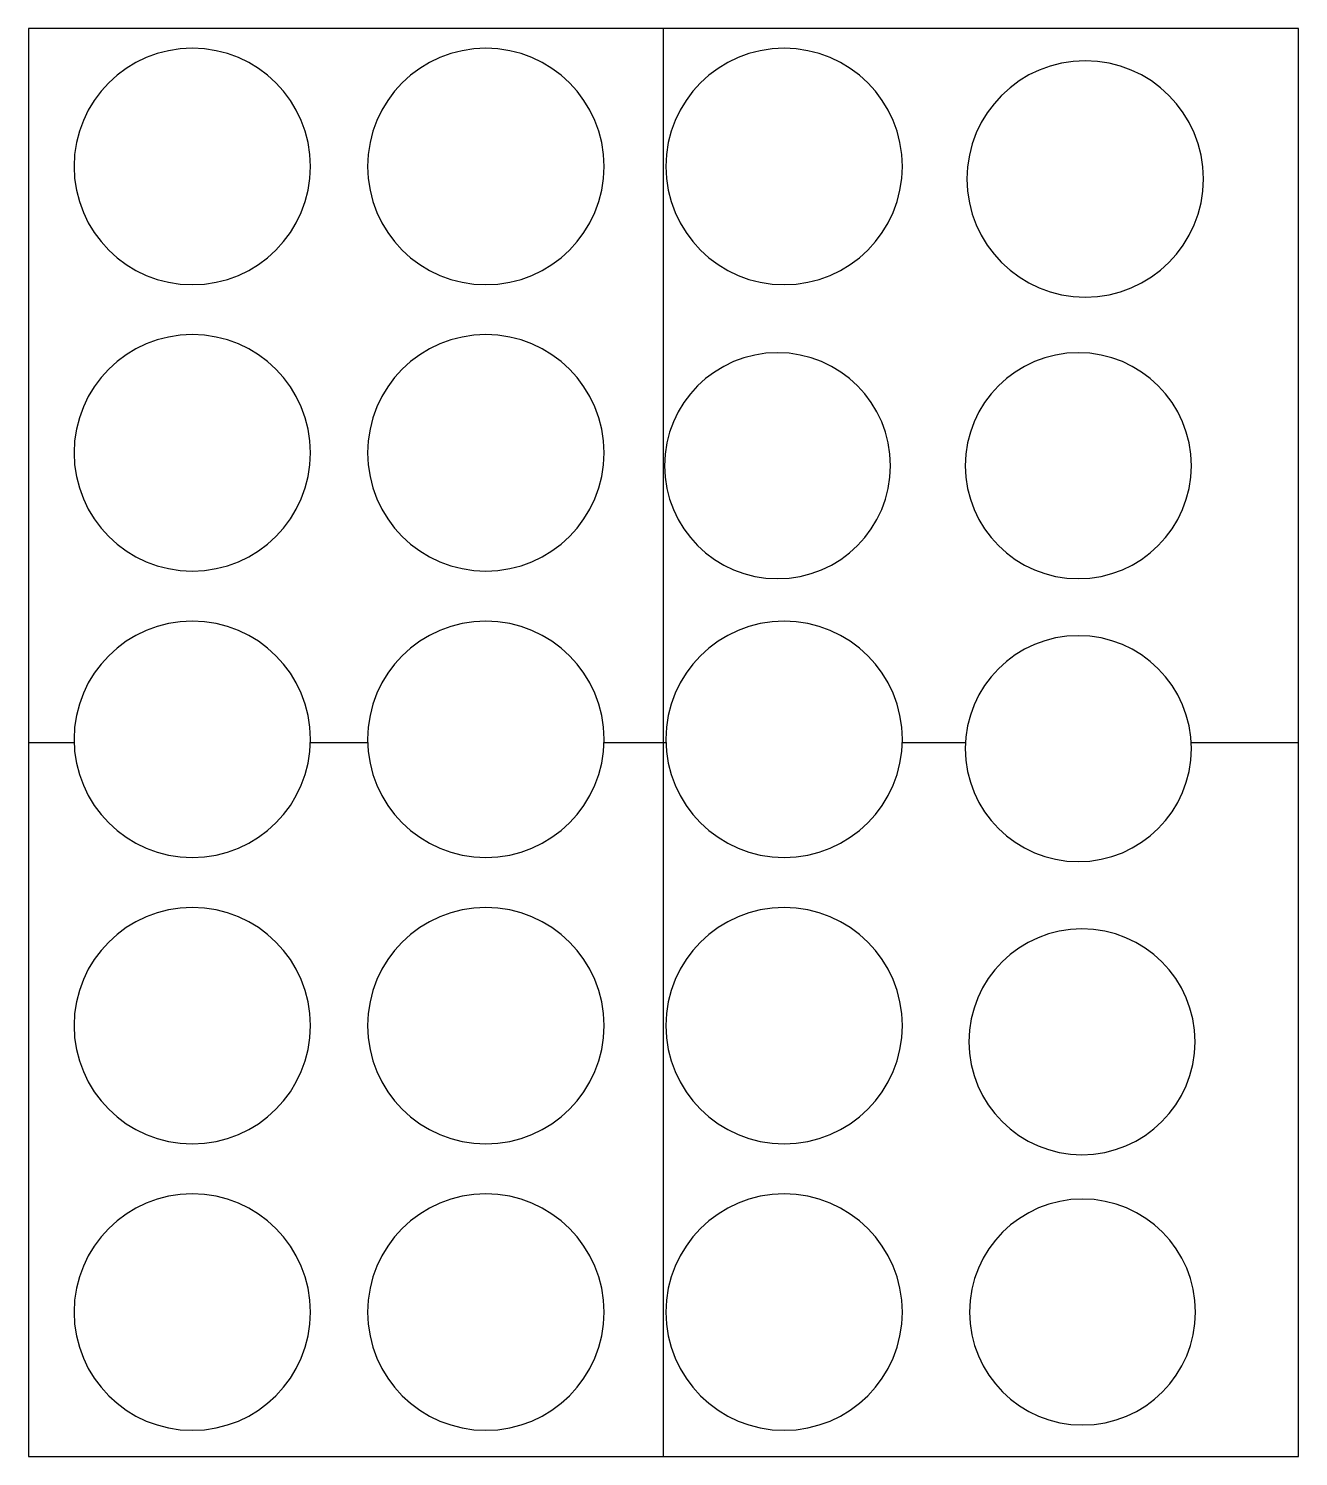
# Model space of a CAD drawing. Extents: x 31 to 191, y 462 to 642.
import ezdxf

# ---------------------------------------------------------------- set-up
doc = ezdxf.new("R2010")
doc.units = 0
doc.layers.add('ПО_УМОЛЧАНИЮ', color=7, linetype='CONTINUOUS')

msp = doc.modelspace()

# ---------------------------------------------------------------- linework, layer by layer
at = {"layer": 'ПО_УМОЛЧАНИЮ'}
for p, q in [((190.58, 642.07, 88.26), (30.58, 642.07, 88.26)), ((30.58, 642.07, 88.26), (30.58, 462.07, 88.26)), ((110.58, 462.07, 88.26), (110.58, 642.07, 88.26)), ((190.58, 462.07, 88.26), (190.58, 642.07, 88.26)), ((30.58, 552.07, 88.26), (36.31, 552.07, 88.26)), ((66.11, 552.07, 88.26), (73.3, 552.07, 88.26)), ((103.1, 552.07, 88.26), (110.88, 552.07, 88.26)), ((140.68, 552.07, 88.26), (148.64, 552.07, 88.26)), ((177.07, 552.07, 88.26), (190.58, 552.07, 88.26)), ((30.58, 462.07, 88.26), (190.58, 462.07, 88.26))]:
    msp.add_line(p, q, dxfattribs=at)
at = {"layer": 'ПО_УМОЛЧАНИЮ', "extrusion": (0, 0, -1)}
for centre, radius in [((-51.21, 624.68, -88.26), 14.9), ((-88.2, 624.68, -88.26), 14.9), ((-125.78, 624.68, -88.26), 14.9), ((-163.72, 623.11, -88.26), 14.9), ((-51.21, 588.58, -88.26), 14.9), ((-88.2, 588.58, -88.26), 14.9), ((-124.95, 586.96, -88.26), 14.24), ((-162.85, 586.96, -88.26), 14.24), ((-51.21, 552.47, -88.26), 14.9), ((-88.2, 552.47, -88.26), 14.9), ((-125.78, 552.47, -88.26), 14.9), ((-162.85, 551.29, -88.26), 14.24), ((-51.21, 516.37, -88.26), 14.9), ((-88.2, 516.37, -88.26), 14.9), ((-125.78, 516.37, -88.26), 14.9), ((-163.31, 514.34, -88.26), 14.24), ((-51.21, 480.26, -88.26), 14.9), ((-88.2, 480.26, -88.26), 14.9), ((-125.78, 480.26, -88.26), 14.9), ((-163.38, 480.27, -88.26), 14.24)]:
    msp.add_circle(centre, radius, dxfattribs=at)

doc.saveas('drawing.dxf')
